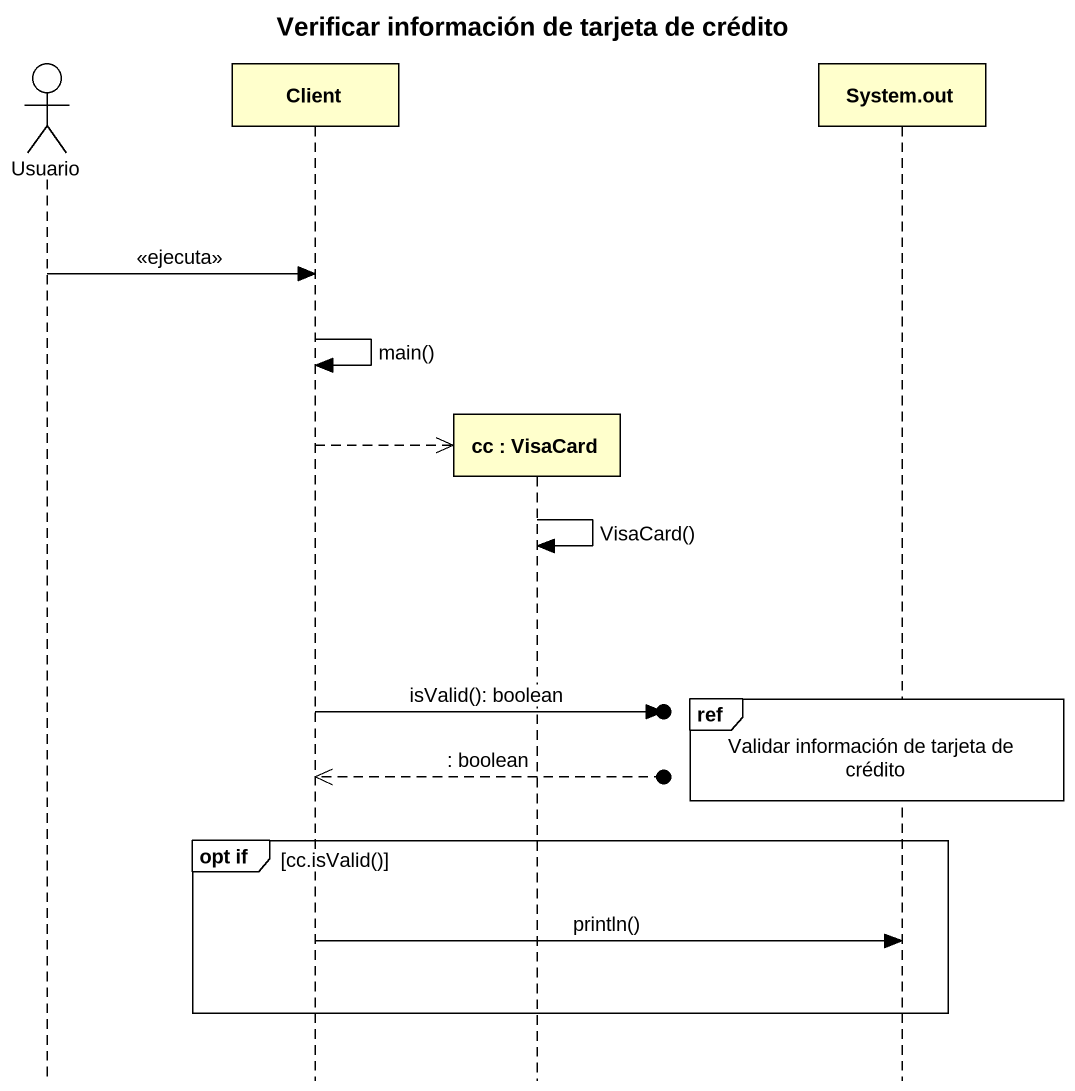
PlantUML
@startuml
title Verificar información de tarjeta de crédito
hide footbox
actor Usuario
participant Client
participant "cc : VisaCard" as cc
participant "System.out" as System_out

Usuario -> Client : <<ejecuta>>
Client -> Client : main()
Client -->> cc **
cc -> cc : VisaCard()
ref over System_out : Validar información de tarjeta de crédito
Client ->o] : isValid(): boolean
Client <<--o] : : boolean
group opt if [cc.isValid()]
  Client -> System_out : println()
end
@enduml
